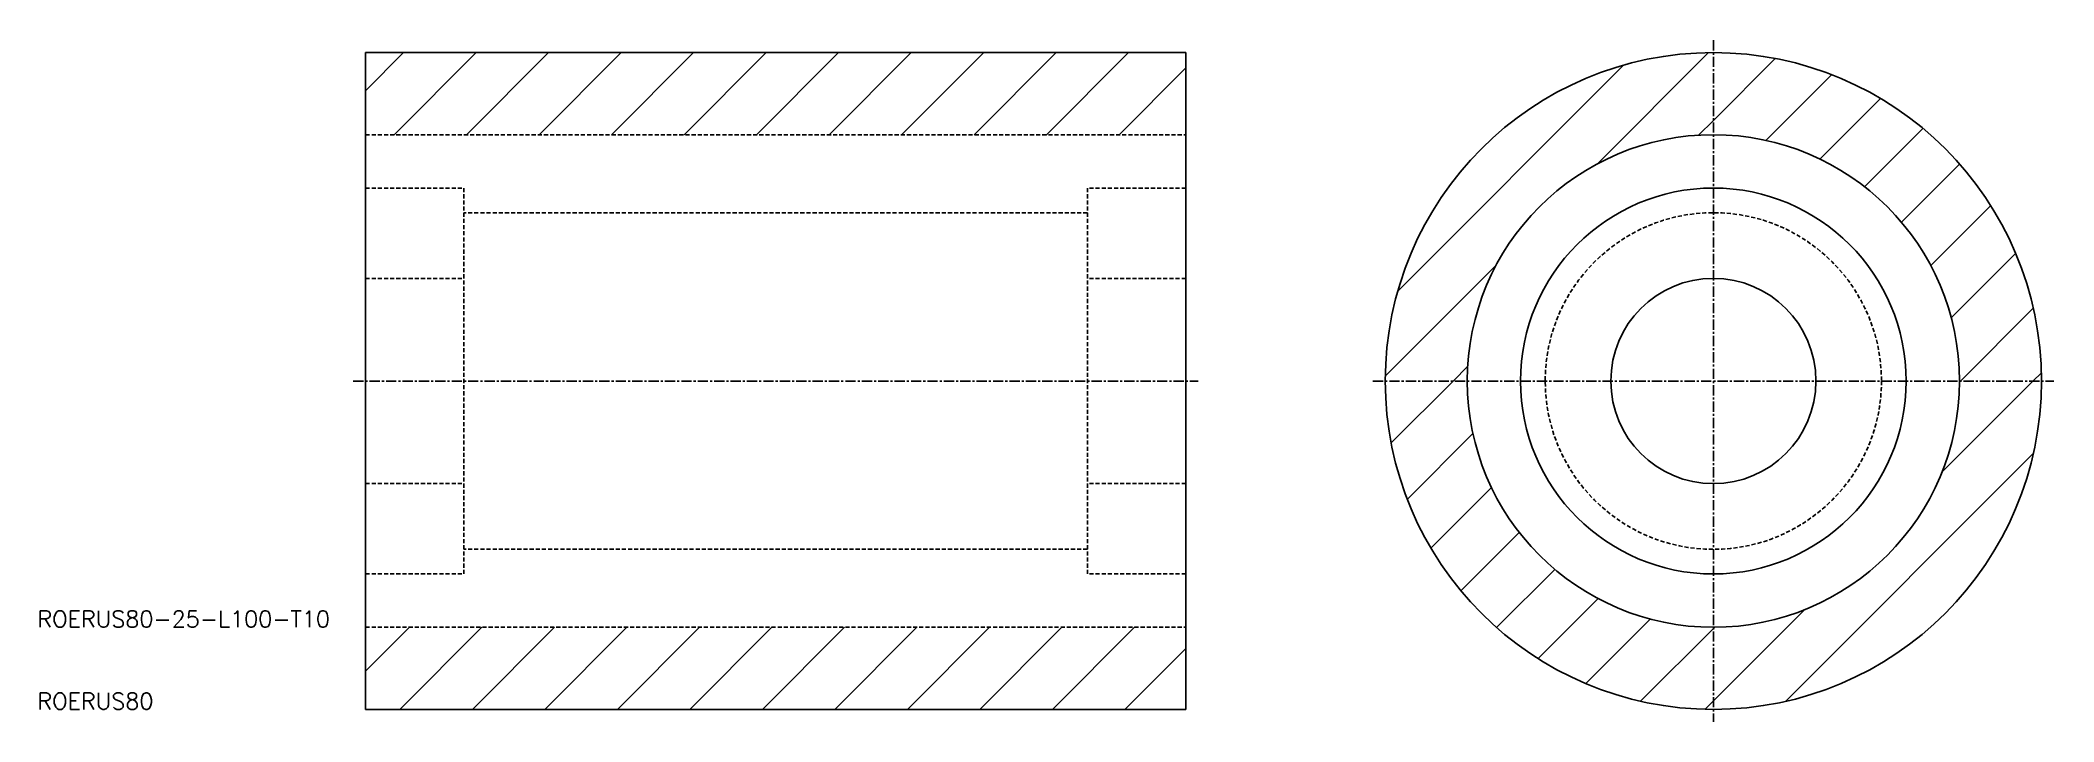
# Model space of a CAD drawing. Extents: x 10 to 256, y 8 to 92.
import ezdxf

# ---------------------------------------------------------------- set-up
doc = ezdxf.new("R2010")
doc.units = 0
doc.linetypes.add('CENTER', pattern=[2, 1.25, -0.25, 0.25, -0.25])
doc.linetypes.add('DASHED', pattern=[0.75, 0.5, -0.25])
doc.layers.get('0').update_dxf_attribs({"linetype": 'CONTINUOUS'})
doc.layers.add('CENTER', color=1, linetype='CENTER')
doc.styles.get("Standard").update_dxf_attribs({"font": 'txt.shx', "bigfont": 'extfont.shx'})

# ---------------------------------------------------------------- blocks, each defined once
blk = doc.blocks.new('*X3')
at = {"color": 0, "linetype": 'CONTINUOUS'}
for p, q in [((50, 85.36), (54.64, 90)), ((53.48, 80), (63.48, 90)), ((62.32, 80), (72.32, 90)), ((71.16, 80), (81.16, 90)), ((80, 80), (90, 90)), ((88.84, 80), (98.84, 90)), ((97.68, 80), (107.68, 90)), ((106.52, 80), (116.52, 90)), ((115.36, 80), (125.36, 90)), ((124.19, 80), (134.19, 90)), ((133.03, 80), (143.03, 90)), ((175.84, 60.94), (203.38, 88.48)), ((200.23, 76.49), (213.74, 90)), ((214.32, 81.74), (221.86, 89.28)), ((141.87, 80), (150, 88.13)), ((220.73, 79.31), (228.73, 87.31)), ((227.3, 77.04), (234.69, 84.43)), ((212.53, 79.95), (214.32, 81.74)), ((232.76, 73.66), (239.87, 80.77)), ((237.26, 69.33), (244.35, 76.42)), ((240.83, 64.05), (248.14, 71.36)), ((174.32, 50.58), (187.83, 64.09)), ((243.31, 57.7), (251.17, 65.55)), ((244.45, 50), (253.32, 58.87)), ((182.58, 50), (184.37, 51.79)), ((175.04, 42.45), (182.58, 50)), ((242.19, 38.89), (253.29, 50)), ((244.32, 49.86), (244.45, 50)), ((253.29, 50), (254.31, 51.01)), ((177.01, 35.58), (185.01, 43.59)), ((223.11, 10.98), (253.34, 41.21)), ((179.89, 29.63), (187.27, 37.01)), ((183.55, 24.45), (190.66, 31.56)), ((187.9, 19.96), (194.99, 27.05)), ((192.96, 16.18), (200.27, 23.49)), ((214.32, 11.03), (225.42, 22.13)), ((50, 14.64), (55.36, 20)), ((54.19, 10), (64.19, 20)), ((63.03, 10), (73.03, 20)), ((71.87, 10), (81.87, 20)), ((80.71, 10), (90.71, 20)), ((89.55, 10), (99.55, 20)), ((98.39, 10), (108.39, 20)), ((107.23, 10), (117.23, 20)), ((116.07, 10), (126.07, 20)), ((124.9, 10), (134.9, 20)), ((133.74, 10), (143.74, 20)), ((198.76, 13.15), (206.62, 21)), ((205.45, 11), (214.32, 19.86)), ((214.32, 19.86), (214.45, 20)), ((142.58, 10), (150, 17.42)), ((213.31, 10.01), (214.32, 11.03))]:
    blk.add_line(p, q, dxfattribs=at)

msp = doc.modelspace()

# ---------------------------------------------------------------- linework, layer by layer
at = {"color": 7, "linetype": 'CONTINUOUS'}
for p, q in [((50, 90), (150, 90)), ((50, 10), (50, 90)), ((150, 90), (150, 10)), ((50, 10), (150, 10))]:
    msp.add_line(p, q, dxfattribs=at)
at = {"color": 3, "linetype": 'DASHED'}
for p, q in [((50, 80), (150, 80)), ((50, 73.5), (62, 73.5)), ((62, 73.5), (62, 26.5)), ((150, 73.5), (138, 73.5)), ((138, 26.5), (138, 73.5)), ((138, 70.5), (62, 70.5)), ((50, 62.5), (62, 62.5)), ((150, 62.5), (138, 62.5)), ((50, 37.5), (62, 37.5)), ((150, 37.5), (138, 37.5)), ((138, 29.5), (62, 29.5)), ((50, 26.5), (62, 26.5)), ((150, 26.5), (138, 26.5)), ((50, 20), (150, 20))]:
    msp.add_line(p, q, dxfattribs=at)
at = {"color": 7, "linetype": 'CONTINUOUS'}
for radius in [40, 30, 23.5, 12.5]:
    msp.add_circle((214.32, 50), radius, dxfattribs=at)
at = {"color": 3, "linetype": 'DASHED'}
msp.add_circle((214.32, 50), 20.5, dxfattribs=at)
at = {"layer": 'CENTER', "color": 1, "linetype": 'CENTER'}
for p, q in [((214.32, 91.5), (214.32, 8.5)), ((48.5, 50), (151.5, 50)), ((172.82, 50), (255.82, 50))]:
    msp.add_line(p, q, dxfattribs=at)

# ---------------------------------------------------------------- block references
at = {"color": 3, "linetype": 'CONTINUOUS'}
msp.add_blockref('*X3', (0, 0), dxfattribs=at)

# ---------------------------------------------------------------- texts
at = {"color": 7, "linetype": 'CONTINUOUS'}
for s, p in [('ROERUS80-25-L100-T10', (10, 20)), ('ROERUS80', (10, 10))]:
    msp.add_text(s, height=2, dxfattribs=at).set_placement(p)

doc.saveas('drawing.dxf')
